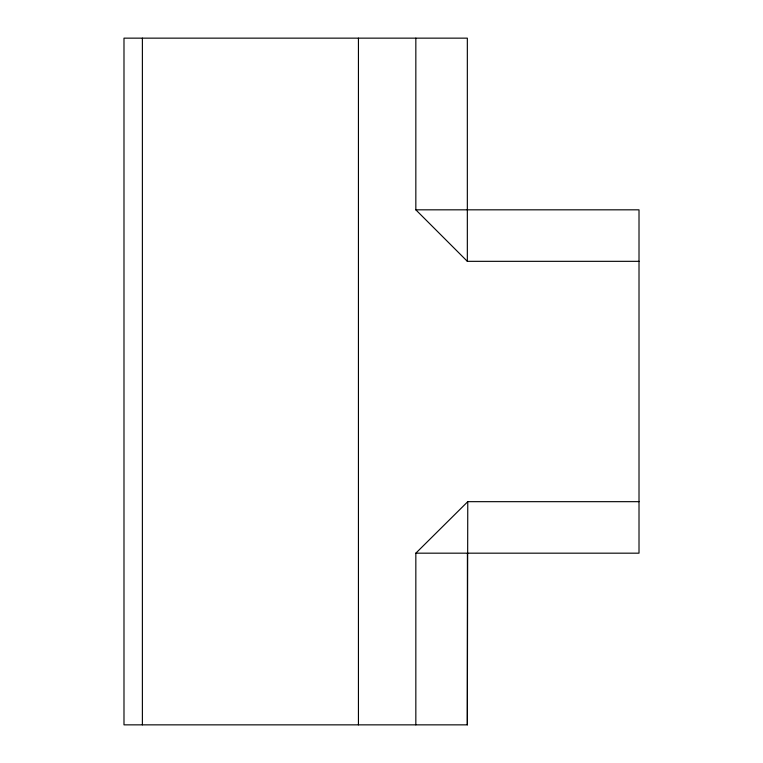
<?xml version="1.0" encoding="UTF-8"?>
<svg xmlns="http://www.w3.org/2000/svg" width="763" height="763" viewBox="0 0 763 763"><rect width="100%" height="100%" fill="white"/><g stroke="black" fill="none" stroke-linecap="round" stroke-linejoin="round"><path stroke-width="1.14" d="M639.013 261.327L467.337 261.327L467.337 38.15L123.987 38.15L123.987 724.85L467.337 724.85L467.414 553.175M467.337 724.85L467.767 501.673L639.013 501.673M415.835 724.85L415.835 553.175L467.767 501.673M415.835 38.15L415.835 209.825L639.013 209.825L639.013 553.175L415.835 553.175M415.835 209.825L467.337 261.327M358.438 38.15L358.438 724.85M142.385 38.15L142.385 724.85"/></g></svg>
